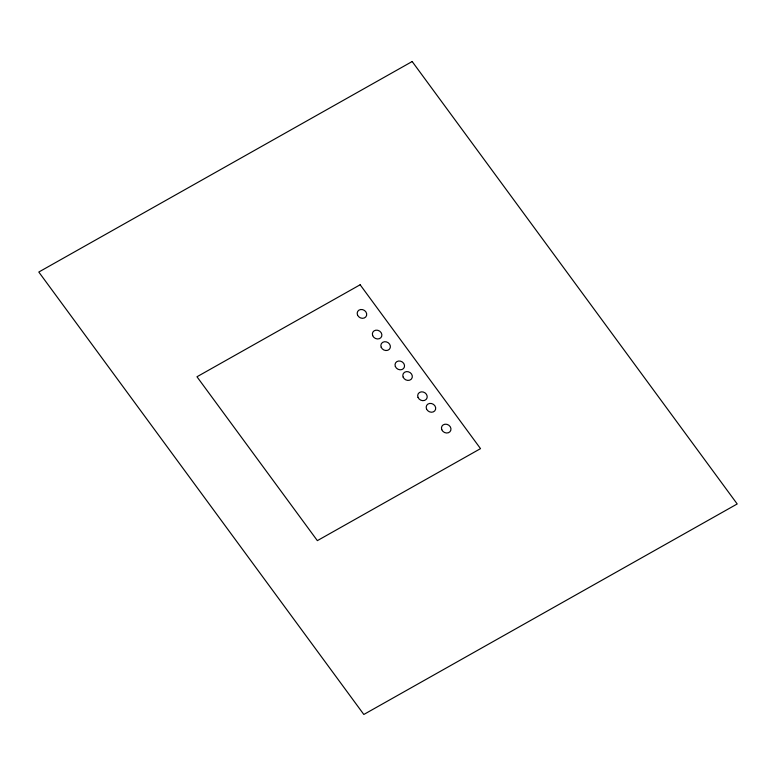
<?xml version="1.0" encoding="UTF-8"?>
<svg xmlns="http://www.w3.org/2000/svg" width="776" height="776" viewBox="0 0 776 776"><rect width="100%" height="100%" fill="white"/><g stroke="black" fill="none" stroke-linecap="round" stroke-linejoin="round"><path stroke-width="1.16" d="M412.172 61.527L38.8 272.036L363.828 714.473L737.2 503.963L412.172 61.527M360.142 284.773L196.968 376.767L317.355 540.639L480.519 448.635L360.142 284.773M426.499 408.904A4.918 4.258 29.2 0 0 434.676 410.97A4.918 4.258 29.2 0 0 431.65 403.549A4.918 4.258 29.2 0 0 426.499 408.904M403.132 377.087A4.918 4.258 29.2 0 0 411.299 379.163A4.918 4.258 29.2 0 0 408.283 371.743A4.918 4.258 29.2 0 0 403.132 377.087M357.503 314.988A4.918 4.258 29.2 0 0 365.68 317.054A4.918 4.258 29.2 0 0 362.664 309.634A4.918 4.258 29.2 0 0 357.503 314.988M395.343 366.485A4.918 4.258 29.2 0 0 403.51 368.561A4.918 4.258 29.2 0 0 400.494 361.141A4.918 4.258 29.2 0 0 395.343 366.485M381.181 347.212A4.918 4.258 29.2 0 0 389.348 349.278A4.918 4.258 29.2 0 0 386.332 341.857A4.918 4.258 29.2 0 0 381.181 347.212M372.684 335.639A4.918 4.258 29.2 0 0 380.851 337.715A4.918 4.258 29.2 0 0 377.834 330.295A4.918 4.258 29.2 0 0 372.684 335.639M441.777 429.691A4.918 4.258 29.2 0 0 449.944 431.757A4.918 4.258 29.2 0 0 446.928 424.336A4.918 4.258 29.2 0 0 441.777 429.691M418.002 397.331A4.918 4.258 29.2 0 0 426.179 399.407A4.918 4.258 29.2 0 0 423.153 391.987A4.918 4.258 29.2 0 0 418.002 397.331"/></g></svg>
